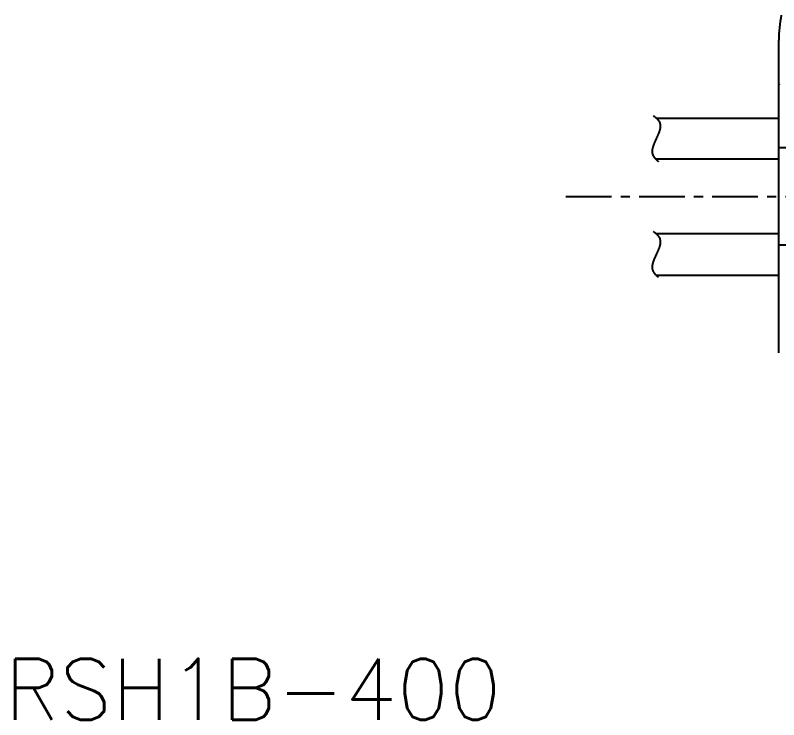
# Model space of a CAD drawing. Extents: x -241 to 653, y 103 to 503.
# Drawn here: x -197.7 to -72.6, y 103 to 218.6 of the extents above; entities that cross this region are included whole.
import ezdxf

# ---------------------------------------------------------------- set-up
doc = ezdxf.new("R2010")
doc.units = 0
doc.linetypes.add('CENTER', pattern=[12, 7.5, -1.5, 1.5, -1.5])
doc.linetypes.add('CONTINOUS', pattern=[0])
doc.layers.get('0').update_dxf_attribs({"linetype": 'CONTINUOUS'})
doc.layers.add('CENTER', color=1, linetype='CENTER')
doc.styles.get("Standard").update_dxf_attribs({"font": 'txt.shx', "height": 10})

msp = doc.modelspace()

# ---------------------------------------------------------------- linework, layer by layer
at = {"color": 7, "linetype": 'CONTINOUS'}
for p, q in [((-72.56, 163.21), (-72.56, 214.52)), ((-72.56, 207.31), (-72.39, 207.36)), ((-92.64, 201.71), (-72.56, 201.71)), ((-70.56, 196.86), (-72.56, 196.86)), ((-92.73, 195.01), (-72.56, 195.01)), ((-92.7, 182.76), (-72.56, 182.76)), ((-70.56, 180.86), (-72.56, 180.86)), ((-92.68, 175.96), (-72.56, 175.96))]:
    msp.add_line(p, q, dxfattribs=at)
at = {"color": 7}
for points in [[(-92.26, 194.55, 0), (-92.29, 194.58, 0), (-92.32, 194.61, 0), (-92.36, 194.64, 0), (-92.39, 194.67, 0), (-92.42, 194.7, 0), (-92.45, 194.73, 0), (-92.48, 194.76, 0), (-92.52, 194.79, 0), (-92.55, 194.83, 0), (-92.58, 194.86, 0), (-92.61, 194.89, 0), (-92.64, 194.93, 0), (-92.67, 194.96, 0), (-92.71, 194.99, 0), (-92.74, 195.02, 0), (-92.77, 195.06, 0), (-92.79, 195.09, 0), (-92.82, 195.13, 0), (-92.85, 195.16, 0), (-92.88, 195.2, 0), (-92.91, 195.23, 0), (-92.93, 195.27, 0), (-92.96, 195.3, 0), (-92.98, 195.34, 0), (-93, 195.37, 0), (-93.03, 195.41, 0), (-93.05, 195.45, 0), (-93.07, 195.49, 0), (-93.09, 195.52, 0), (-93.11, 195.56, 0), (-93.13, 195.6, 0), (-93.14, 195.63, 0), (-93.16, 195.67, 0), (-93.17, 195.71, 0), (-93.19, 195.75, 0), (-93.2, 195.79, 0), (-93.21, 195.83, 0), (-93.22, 195.87, 0), (-93.23, 195.91, 0), (-93.24, 195.95, 0), (-93.24, 195.99, 0), (-93.25, 196.03, 0), (-93.25, 196.07, 0), (-93.26, 196.11, 0), (-93.26, 196.15, 0), (-93.26, 196.19, 0), (-93.26, 196.24, 0), (-93.26, 196.28, 0), (-93.26, 196.32, 0), (-93.26, 196.36, 0), (-93.26, 196.41, 0), (-93.25, 196.45, 0), (-93.25, 196.49, 0), (-93.24, 196.53, 0), (-93.24, 196.58, 0), (-93.23, 196.62, 0), (-93.22, 196.66, 0), (-93.21, 196.71, 0), (-93.2, 196.75, 0), (-93.19, 196.79, 0), (-93.18, 196.84, 0), (-93.17, 196.88, 0), (-93.16, 196.93, 0), (-93.15, 196.97, 0), (-93.14, 197.01, 0), (-93.12, 197.06, 0), (-93.11, 197.1, 0), (-93.1, 197.15, 0), (-93.08, 197.19, 0), (-93.07, 197.24, 0), (-93.05, 197.28, 0), (-93.03, 197.33, 0), (-93.02, 197.38, 0), (-93, 197.42, 0), (-92.98, 197.47, 0), (-92.96, 197.51, 0), (-92.95, 197.56, 0), (-92.93, 197.6, 0), (-92.91, 197.65, 0), (-92.89, 197.69, 0), (-92.87, 197.74, 0), (-92.85, 197.79, 0), (-92.83, 197.83, 0), (-92.81, 197.88, 0), (-92.79, 197.93, 0), (-92.77, 197.97, 0), (-92.75, 198.02, 0), (-92.73, 198.06, 0), (-92.71, 198.11, 0), (-92.69, 198.16, 0), (-92.66, 198.2, 0), (-92.64, 198.25, 0), (-92.62, 198.29, 0), (-92.6, 198.34, 0), (-92.58, 198.39, 0), (-92.56, 198.43, 0), (-92.54, 198.48, 0), (-92.52, 198.52, 0), (-92.5, 198.57, 0), (-92.47, 198.62, 0), (-92.45, 198.66, 0), (-92.43, 198.71, 0), (-92.41, 198.75, 0), (-92.39, 198.8, 0), (-92.37, 198.84, 0), (-92.35, 198.89, 0), (-92.33, 198.94, 0), (-92.31, 198.98, 0), (-92.29, 199.03, 0), (-92.27, 199.07, 0), (-92.25, 199.12, 0), (-92.24, 199.16, 0), (-92.22, 199.21, 0), (-92.2, 199.25, 0), (-92.18, 199.3, 0), (-92.17, 199.34, 0), (-92.15, 199.39, 0), (-92.13, 199.43, 0), (-92.12, 199.48, 0), (-92.1, 199.52, 0), (-92.09, 199.56, 0), (-92.07, 199.61, 0), (-92.06, 199.65, 0), (-92.05, 199.69, 0), (-92.04, 199.74, 0), (-92.02, 199.78, 0), (-92.01, 199.82, 0), (-92, 199.87, 0), (-91.99, 199.91, 0), (-91.98, 199.95, 0), (-91.97, 200, 0), (-91.97, 200.04, 0), (-91.96, 200.08, 0), (-91.95, 200.12, 0), (-91.95, 200.16, 0), (-91.94, 200.21, 0), (-91.94, 200.25, 0), (-91.93, 200.29, 0), (-91.93, 200.33, 0), (-91.93, 200.37, 0), (-91.93, 200.41, 0), (-91.93, 200.45, 0), (-91.93, 200.49, 0), (-91.93, 200.53, 0), (-91.94, 200.57, 0), (-91.94, 200.61, 0), (-91.94, 200.65, 0), (-91.95, 200.69, 0), (-91.96, 200.72, 0), (-91.97, 200.76, 0), (-91.98, 200.8, 0), (-91.99, 200.84, 0), (-92, 200.88, 0), (-92.01, 200.91, 0), (-92.02, 200.95, 0), (-92.04, 200.99, 0), (-92.05, 201.02, 0), (-92.07, 201.06, 0), (-92.09, 201.09, 0), (-92.11, 201.13, 0), (-92.13, 201.16, 0), (-92.15, 201.2, 0), (-92.18, 201.23, 0), (-92.2, 201.26, 0), (-92.23, 201.3, 0), (-92.25, 201.33, 0), (-92.28, 201.37, 0), (-92.31, 201.4, 0), (-92.34, 201.43, 0), (-92.37, 201.46, 0), (-92.4, 201.49, 0), (-92.43, 201.53, 0), (-92.46, 201.56, 0), (-92.49, 201.59, 0), (-92.53, 201.62, 0), (-92.56, 201.65, 0), (-92.59, 201.68, 0), (-92.63, 201.71, 0), (-92.66, 201.74, 0), (-92.7, 201.76, 0), (-92.74, 201.79, 0), (-92.77, 201.82, 0), (-92.81, 201.85, 0), (-92.84, 201.88, 0), (-92.88, 201.9, 0), (-92.92, 201.93, 0), (-92.95, 201.96, 0), (-92.99, 201.98, 0), (-93.03, 202.01, 0), (-93.06, 202.03, 0), (-93.1, 202.06, 0)], [(-92.26, 175.55, 0), (-92.29, 175.58, 0), (-92.32, 175.61, 0), (-92.36, 175.64, 0), (-92.39, 175.67, 0), (-92.42, 175.7, 0), (-92.45, 175.73, 0), (-92.48, 175.76, 0), (-92.52, 175.79, 0), (-92.55, 175.83, 0), (-92.58, 175.86, 0), (-92.61, 175.89, 0), (-92.64, 175.93, 0), (-92.67, 175.96, 0), (-92.71, 175.99, 0), (-92.74, 176.02, 0), (-92.77, 176.06, 0), (-92.79, 176.09, 0), (-92.82, 176.13, 0), (-92.85, 176.16, 0), (-92.88, 176.2, 0), (-92.91, 176.23, 0), (-92.93, 176.27, 0), (-92.96, 176.3, 0), (-92.98, 176.34, 0), (-93, 176.37, 0), (-93.03, 176.41, 0), (-93.05, 176.45, 0), (-93.07, 176.49, 0), (-93.09, 176.52, 0), (-93.11, 176.56, 0), (-93.13, 176.6, 0), (-93.14, 176.63, 0), (-93.16, 176.67, 0), (-93.17, 176.71, 0), (-93.19, 176.75, 0), (-93.2, 176.79, 0), (-93.21, 176.83, 0), (-93.22, 176.87, 0), (-93.23, 176.91, 0), (-93.24, 176.95, 0), (-93.24, 176.99, 0), (-93.25, 177.03, 0), (-93.25, 177.07, 0), (-93.26, 177.11, 0), (-93.26, 177.15, 0), (-93.26, 177.19, 0), (-93.26, 177.24, 0), (-93.26, 177.28, 0), (-93.26, 177.32, 0), (-93.26, 177.36, 0), (-93.26, 177.41, 0), (-93.25, 177.45, 0), (-93.25, 177.49, 0), (-93.24, 177.53, 0), (-93.24, 177.58, 0), (-93.23, 177.62, 0), (-93.22, 177.66, 0), (-93.21, 177.71, 0), (-93.2, 177.75, 0), (-93.19, 177.79, 0), (-93.18, 177.84, 0), (-93.17, 177.88, 0), (-93.16, 177.93, 0), (-93.15, 177.97, 0), (-93.14, 178.01, 0), (-93.12, 178.06, 0), (-93.11, 178.1, 0), (-93.1, 178.15, 0), (-93.08, 178.19, 0), (-93.07, 178.24, 0), (-93.05, 178.28, 0), (-93.03, 178.33, 0), (-93.02, 178.38, 0), (-93, 178.42, 0), (-92.98, 178.47, 0), (-92.96, 178.51, 0), (-92.95, 178.56, 0), (-92.93, 178.6, 0), (-92.91, 178.65, 0), (-92.89, 178.69, 0), (-92.87, 178.74, 0), (-92.85, 178.79, 0), (-92.83, 178.83, 0), (-92.81, 178.88, 0), (-92.79, 178.93, 0), (-92.77, 178.97, 0), (-92.75, 179.02, 0), (-92.73, 179.06, 0), (-92.71, 179.11, 0), (-92.69, 179.16, 0), (-92.66, 179.2, 0), (-92.64, 179.25, 0), (-92.62, 179.29, 0), (-92.6, 179.34, 0), (-92.58, 179.39, 0), (-92.56, 179.43, 0), (-92.54, 179.48, 0), (-92.52, 179.52, 0), (-92.5, 179.57, 0), (-92.47, 179.62, 0), (-92.45, 179.66, 0), (-92.43, 179.71, 0), (-92.41, 179.75, 0), (-92.39, 179.8, 0), (-92.37, 179.84, 0), (-92.35, 179.89, 0), (-92.33, 179.94, 0), (-92.31, 179.98, 0), (-92.29, 180.03, 0), (-92.27, 180.07, 0), (-92.25, 180.12, 0), (-92.24, 180.16, 0), (-92.22, 180.21, 0), (-92.2, 180.25, 0), (-92.18, 180.3, 0), (-92.17, 180.34, 0), (-92.15, 180.39, 0), (-92.13, 180.43, 0), (-92.12, 180.48, 0), (-92.1, 180.52, 0), (-92.09, 180.56, 0), (-92.07, 180.61, 0), (-92.06, 180.65, 0), (-92.05, 180.69, 0), (-92.04, 180.74, 0), (-92.02, 180.78, 0), (-92.01, 180.82, 0), (-92, 180.87, 0), (-91.99, 180.91, 0), (-91.98, 180.95, 0), (-91.97, 181, 0), (-91.97, 181.04, 0), (-91.96, 181.08, 0), (-91.95, 181.12, 0), (-91.95, 181.16, 0), (-91.94, 181.21, 0), (-91.94, 181.25, 0), (-91.93, 181.29, 0), (-91.93, 181.33, 0), (-91.93, 181.37, 0), (-91.93, 181.41, 0), (-91.93, 181.45, 0), (-91.93, 181.49, 0), (-91.93, 181.53, 0), (-91.94, 181.57, 0), (-91.94, 181.61, 0), (-91.94, 181.65, 0), (-91.95, 181.69, 0), (-91.96, 181.72, 0), (-91.97, 181.76, 0), (-91.98, 181.8, 0), (-91.99, 181.84, 0), (-92, 181.88, 0), (-92.01, 181.91, 0), (-92.02, 181.95, 0), (-92.04, 181.99, 0), (-92.05, 182.02, 0), (-92.07, 182.06, 0), (-92.09, 182.09, 0), (-92.11, 182.13, 0), (-92.13, 182.16, 0), (-92.15, 182.2, 0), (-92.18, 182.23, 0), (-92.2, 182.26, 0), (-92.23, 182.3, 0), (-92.25, 182.33, 0), (-92.28, 182.37, 0), (-92.31, 182.4, 0), (-92.34, 182.43, 0), (-92.37, 182.46, 0), (-92.4, 182.49, 0), (-92.43, 182.53, 0), (-92.46, 182.56, 0), (-92.49, 182.59, 0), (-92.53, 182.62, 0), (-92.56, 182.65, 0), (-92.59, 182.68, 0), (-92.63, 182.71, 0), (-92.66, 182.74, 0), (-92.7, 182.76, 0), (-92.74, 182.79, 0), (-92.77, 182.82, 0), (-92.81, 182.85, 0), (-92.84, 182.88, 0), (-92.88, 182.9, 0), (-92.92, 182.93, 0), (-92.95, 182.96, 0), (-92.99, 182.98, 0), (-93.03, 183.01, 0), (-93.06, 183.03, 0), (-93.1, 183.06, 0)]]:
    msp.add_polyline3d(points, dxfattribs=at)
at = {"color": 7, "linetype": 'CONTINOUS'}
msp.add_arc((-52.56, 214.52), 20, 168.2428, 180, dxfattribs=at)
at = {"layer": 'CENTER', "color": 1, "linetype": 'CENTER'}
msp.add_line((-107.47, 188.86), (649.67, 188.86), dxfattribs=at)

# ---------------------------------------------------------------- texts
at = {"color": 7, "linetype": 'CONTINOUS'}
msp.add_text('RSH1B-400', height=10, dxfattribs=at).set_placement((-199.46, 102.99))

doc.saveas('drawing.dxf')
